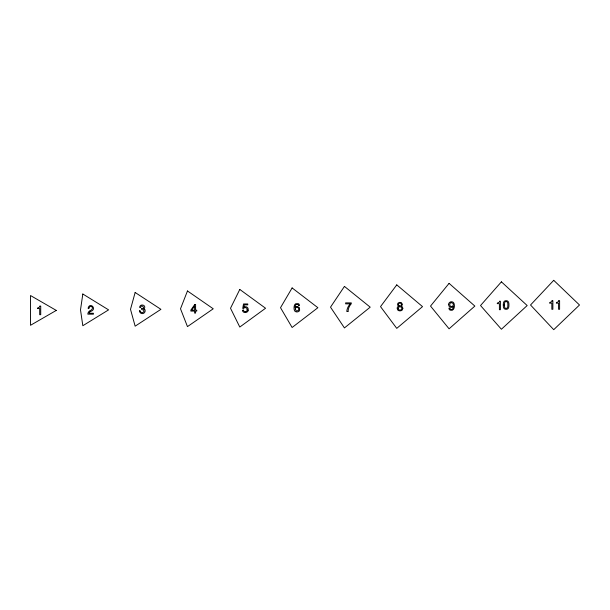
<?xml version="1.0" encoding="UTF-8"?>
<svg xmlns="http://www.w3.org/2000/svg" width="610" height="610" viewBox="0 0 610 610"><rect width="100%" height="100%" fill="white"/><g stroke="black" fill="none" stroke-linecap="round" stroke-linejoin="round"><path stroke-width="0.91" d="M243.855 307.364L244.297 304.863L247.767 304.863L247.767 303.955L243.52 303.955L242.719 308.416L243.603 308.469A2.554 2.554 0 0 1 244.297 307.875A1.723 1.723 0 0 1 244.953 307.669L245.075 307.661M89.426 311.184C90.692 310.406 92.819 309.255 92.4 307.699C92.171 306.868 91.424 306.35 90.448 306.51C88.846 306.479 89.464 309.788 88.069 308.218C89.746 301.454 97.714 309.11 90.684 311.443A4.827 4.827 0 0 0 89.312 312.534A1.647 1.647 0 0 0 89.029 313.258L93.437 313.258L93.437 314.165L87.825 314.165A4.102 4.102 0 0 1 89.373 311.115M350.216 303.856L345.626 303.856L345.626 302.873L351.284 302.873L351.284 303.772A12.047 12.047 0 0 0 348.074 311.466M298.526 305.572L299.54 305.572L299.106 304.276A1.944 1.944 0 0 0 298.488 303.727L295.652 303.795A2.875 2.875 0 0 0 294.699 304.809A4.384 4.384 0 0 0 294.279 305.862L294.188 306.258A9.638 9.638 0 0 0 294.15 309.331A4.079 4.079 0 0 0 294.554 310.642A2.631 2.631 0 0 0 295.438 311.618L296.956 312L298.557 311.588A2.394 2.394 0 0 0 299.167 311.054A2.608 2.608 0 0 0 299.64 310.139L299.388 307.623L297.489 306.441A3.385 3.385 0 0 0 296.856 306.449L296.544 306.494A2.44 2.44 0 0 0 295.972 306.693A1.975 1.975 0 0 0 295.484 307.036L295.057 307.516A8.38 8.38 0 0 1 295.133 306.609L295.141 306.533A3.134 3.134 0 0 1 296.01 304.565M449.89 308.21L448.876 308.21L449.234 309.361A1.853 1.853 0 0 0 449.677 309.842A2.455 2.455 0 0 0 450.256 310.17C453.809 311.519 454.976 306.891 454.244 304.26A4.598 4.598 0 0 0 454.015 303.475L453.703 302.857A2.394 2.394 0 0 0 453.314 302.4A2.135 2.135 0 0 0 452.597 301.973A2.92 2.92 0 0 0 448.518 304.535M141.848 308.675C146.156 308.462 140.895 303.422 140.575 307.631C138.386 308.225 140.414 304.527 142.092 305.038C143.419 304.893 144.875 305.862 144.753 307.303A1.921 1.921 0 0 1 143.571 308.957L143.579 309.011A1.838 1.838 0 0 1 144.7 309.651M243.52 310.094L242.49 310.238A2.341 2.341 0 0 0 243.298 311.923A3.012 3.012 0 0 0 245.228 312.526A4.285 4.285 0 0 0 245.594 312.526L246.547 312.305A2.692 2.692 0 0 0 248.064 310.757M139.377 310.887L140.392 310.887A2.135 2.135 0 0 0 140.849 312.244L142.732 312.678L143.998 311.474L143.678 310.071L141.657 309.522L141.627 308.66M347.936 311.458L346.762 311.458A12.398 12.398 0 0 1 350.254 303.902M398.231 308.401L398.361 309.087A1.373 1.373 0 0 0 398.62 309.491L398.742 309.598A1.7 1.7 0 0 0 399.161 309.865L399.657 310.01A2.531 2.531 0 0 0 400.129 310.033A1.7 1.7 0 0 0 401.822 308.302A1.685 1.685 0 0 0 400.023 306.822A1.754 1.754 0 0 0 398.124 308.393M449.791 308.225A1.555 1.555 0 0 0 451.553 309.476L451.774 309.468A1.494 1.494 0 0 0 452.712 308.881L453.23 307.516A8.921 8.921 0 0 0 453.344 306.228L453.352 306.228A2.211 2.211 0 0 1 451.37 307.371L450.759 307.318A2.44 2.44 0 0 1 448.891 305.823A3.622 3.622 0 0 1 448.701 304.542M296.079 304.634A1.548 1.548 0 0 1 298.603 305.557M243.855 307.364A1.639 1.639 0 0 1 244.473 306.937L244.579 306.899A2.714 2.714 0 0 1 245.456 306.738A3.203 3.203 0 0 1 246.539 306.921A2.524 2.524 0 0 1 247.965 308.263A2.829 2.829 0 0 1 248.117 308.69L248.239 309.689A3.073 3.073 0 0 1 248.049 310.757M245.075 307.608A1.975 1.975 0 0 1 247.202 309.606M247.088 309.613A2.028 2.028 0 0 1 246.082 311.618M246.021 311.519A1.929 1.929 0 0 1 245.327 311.649A1.784 1.784 0 0 1 243.436 310.109M144.875 309.575A2.829 2.829 0 0 1 142.999 313.555A2.829 2.829 0 0 1 139.499 310.879M504.378 304.924L504.409 306.067A4.514 4.514 0 0 0 504.6 307.181A2.12 2.12 0 0 0 505.111 308.058A1.121 1.121 0 0 0 505.423 308.271L506.811 308.271A1.121 1.121 0 0 0 507.123 308.058A2.12 2.12 0 0 0 507.642 307.173A4.514 4.514 0 0 0 507.833 306.067L507.855 304.405A6.1 6.1 0 0 0 507.65 302.827A1.746 1.746 0 0 0 506.864 301.744A1.205 1.205 0 0 0 506.605 301.668L506.323 301.607A2.028 2.028 0 0 0 505.911 301.607L505.637 301.668A1.205 1.205 0 0 0 505.393 301.767A1.746 1.746 0 0 0 504.607 302.834A5.795 5.795 0 0 0 504.386 304.314L504.378 304.924M503.303 304.893L503.326 305.976A5.627 5.627 0 0 0 503.707 307.867A2.44 2.44 0 0 0 504.211 308.607A2.226 2.226 0 0 0 505.24 309.186L505.957 309.293A4.438 4.438 0 0 0 506.445 309.285L507.009 309.194A2.287 2.287 0 0 0 507.367 309.064A2.196 2.196 0 0 0 508.031 308.607A2.44 2.44 0 0 0 508.519 307.859A5.627 5.627 0 0 0 508.9 305.976L508.915 304.047A5.696 5.696 0 0 0 508.534 302.156A2.417 2.417 0 0 0 508.031 301.409A2.249 2.249 0 0 0 507.245 300.898A2.349 2.349 0 0 0 507.001 300.814L506.285 300.707A4.209 4.209 0 0 0 505.804 300.715L504.988 300.898A2.249 2.249 0 0 0 504.203 301.401A2.417 2.417 0 0 0 503.723 302.163A5.696 5.696 0 0 0 503.341 304.047L503.303 304.893M402.836 308.355C403.019 311.756 396.957 311.771 397.156 308.355A2.242 2.242 0 0 1 398.62 306.197L397.499 304.909L397.865 303.239L399.397 302.377L401.411 302.644L402.501 304.489L401.403 306.212L402.47 307.021L402.836 308.355M295.248 309.14L296.254 310.97L298.267 310.559A2.043 2.043 0 0 0 298.694 309.247A2.692 2.692 0 0 0 298.61 308.5A1.609 1.609 0 0 0 297.207 307.341A1.906 1.906 0 0 0 296.246 307.463A1.67 1.67 0 0 0 295.362 308.485L295.248 309.14M82.823 294.012L80.505 309.872L82.823 325.732L108.595 309.872L82.823 294.012M39.932 306.121C40.054 307.913 37.408 307.097 37.462 308.553L39.688 308.553L39.688 314.707L40.725 314.707L40.725 306.121L39.932 306.121M499.643 301.248C499.697 303.04 497.257 302.194 497.203 303.643L499.399 303.643L499.399 309.705L500.413 309.705L500.413 301.248L499.643 301.248M552.08 300.707C552.187 302.491 549.473 301.729 549.602 303.139L551.837 303.139L551.837 309.293L552.866 309.293L552.866 300.707L552.08 300.707M558.813 300.707C558.813 302.583 556.167 301.721 556.343 303.139L558.569 303.139L558.569 309.293L559.606 309.293L559.606 300.707L558.813 300.707M135.145 292.487L130.502 309.331L135.145 326.175L160.918 309.331L135.145 292.487M187.468 290.97L180.507 308.79L187.468 326.609L213.241 308.79L187.468 290.97M239.791 289.445L230.511 308.248L239.791 327.051L265.563 308.248L239.791 289.445M292.114 287.928L280.516 307.707L292.114 327.494L317.886 307.707L292.114 287.928M344.437 286.403L330.513 307.165L344.437 327.928L370.209 307.165L344.437 286.403M194.598 305.961L191.738 310.162L194.62 310.162L194.62 305.961M194.773 304.497L190.854 310.078L190.854 311.077L194.62 311.077L194.62 313.082L195.596 313.082L195.596 311.077L196.756 311.077L196.756 310.162L195.596 310.162L195.596 304.497L194.773 304.497M396.759 284.878L380.518 306.624L396.759 328.371L422.532 306.624L396.759 284.878M449.082 283.36L430.523 306.083L449.082 328.805L474.854 306.083L449.082 283.36M501.405 281.835L480.528 305.541L501.405 329.248L527.177 305.541L501.405 281.835M553.727 280.318L530.525 305L553.727 329.682L579.5 305L553.727 280.318M56.272 310.414L30.5 325.298L30.5 295.53L56.272 310.414M451.011 302.72L450.912 302.751A1.449 1.449 0 0 0 450.142 303.292A1.914 1.914 0 0 0 449.86 303.933A3.096 3.096 0 0 0 449.768 304.687A1.807 1.807 0 0 0 450.836 306.373A1.525 1.525 0 0 0 451.438 306.472A1.86 1.86 0 0 0 451.629 302.751A2.234 2.234 0 0 0 451.209 302.69L451.011 302.72M399.169 305.801A1.472 1.472 0 0 0 401.418 304.603A1.472 1.472 0 0 0 399.253 303.254A1.472 1.472 0 0 0 399.169 305.801"/></g></svg>
